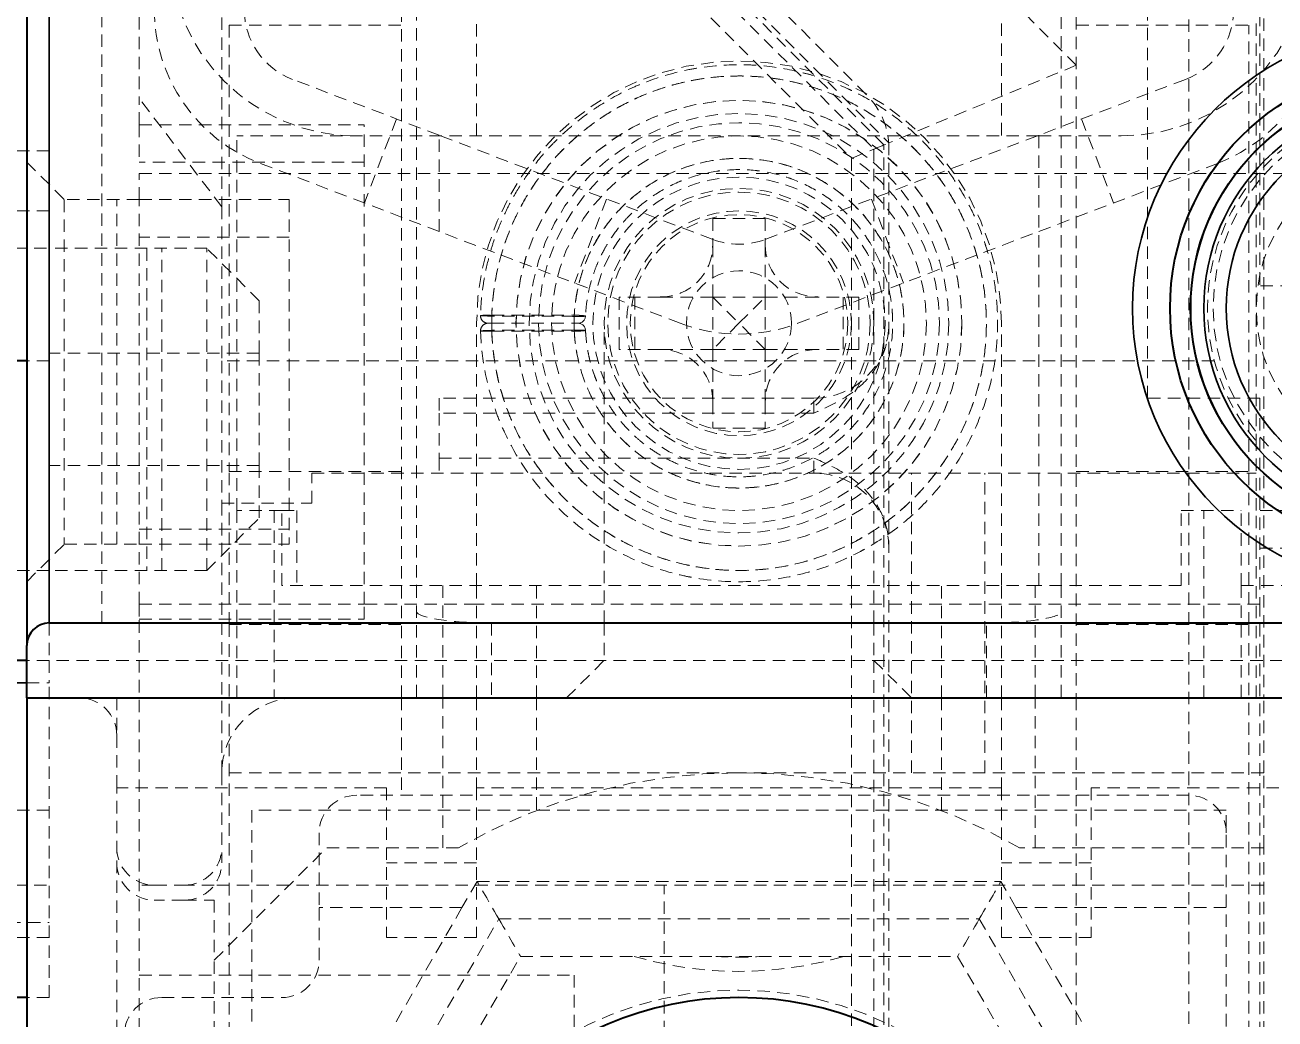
# Model space of a CAD drawing. Header units: inches. Extents: x 6934 to 18973, y 4254 to 7629.
# Drawn here: x 17088.75 to 17105.43, y 4833.67 to 4846.93 of the extents above; entities that cross this region are included whole.
import ezdxf

# ---------------------------------------------------------------- set-up
doc = ezdxf.new("R2010")
doc.units = ezdxf.units.IN
doc.header["$MEASUREMENT"] = 0
doc.linetypes.add('입력 정류부 ASSY$0$DASHED', pattern=[0.2067, 0.1654, -0.0413])
for name, color, linetype, lineweight, true_color in [('입력 정류부 ASSY$0$가려진 것(ISO)', 2, '입력 정류부 ASSY$0$DASHED', 18, 0xffff00), ('입력 정류부 ASSY$0$가려진 좁은 것(ISO)', 2, '입력 정류부 ASSY$0$DASHED', 18, 0xffff00), ('입력 정류부 ASSY$0$가시적인 것(ISO)', 3, 'Continuous', 40, 0x00ff00), ('입력 정류부 ASSY$0$가시적인 좁은 것(ISO)', 3, 'Continuous', 35, 0x00ff00)]:
    doc.layers.add(name, color=color, linetype=linetype, lineweight=lineweight, true_color=true_color)

# ---------------------------------------------------------------- blocks, each defined once
blk = doc.blocks.new('입력 정류부 ASSY')
at = {"layer": '입력 정류부 ASSY$0$가려진 것(ISO)'}
for p, q in [((436.204, 598.44), (436.204, 585.94)), ((439.704, 577.94), (439.704, 598.44)), ((448.704, 598.44), (448.704, 577.94)), ((435.704, 597.94), (435.704, 578.94)), ((449.654, 581.94), (449.654, 593.94)), ((451.154, 593.44), (451.154, 583.44)), ((448.704, 586.383), (443.915, 591.173)), ((441.283, 590.612), (445.911, 585.983)), ((437.304, 589.94), (437.304, 584.495)), ((451.104, 584.916), (451.104, 589.94)), ((442.704, 588.14), (445.704, 585.14)), ((439.904, 587.94), (439.904, 579.44)), ((448.504, 579.44), (448.504, 587.94)), ((450.204, 587.526), (450.204, 580.94)), ((437.404, 586.92), (439.704, 586.92)), ((437.404, 586.92), (437.404, 580.96)), ((440.704, 585.44), (440.704, 586.94)), ((447.704, 586.94), (447.704, 585.44)), ((448.704, 586.92), (451.004, 586.92)), ((451.004, 580.96), (451.004, 586.92)), ((448.704, 586.383), (446.204, 585.347)), ((440.204, 585.449), (438.248, 586.195)), ((450.16, 586.195), (448.204, 585.449)), ((437.304, 584.495), (436.204, 585.94)), ((436.204, 585.59), (436.204, 585.94)), ((439.635, 585.666), (439.208, 584.545)), ((448.774, 585.666), (449.201, 584.545)), ((436.204, 585.59), (439.204, 585.59)), ((436.204, 585.59), (436.204, 585.09)), ((439.204, 579.19), (439.204, 585.59)), ((448.204, 585.44), (437.504, 585.44)), ((437.504, 580.44), (437.504, 585.44)), ((440.204, 584.165), (440.204, 585.449)), ((443.848, 584.06), (440.204, 585.449)), ((444.56, 584.06), (448.204, 585.449)), ((448.204, 585.44), (448.204, 585.449)), ((448.204, 579.44), (448.204, 585.44)), ((448.204, 585.44), (449.304, 585.44)), ((435.004, 585.24), (430.404, 585.24)), ((445.704, 585.14), (446.004, 585.265)), ((445.704, 585.14), (445.704, 565.092)), ((434.704, 585.09), (435.204, 584.59)), ((439.204, 585.09), (436.204, 585.09)), ((437.821, 585.074), (440.204, 584.165)), ((448.204, 584.165), (450.588, 585.074)), ((436.204, 584.94), (452.204, 584.94)), ((436.204, 584.59), (436.204, 584.94)), ((451.104, 584.916), (451.104, 581.365)), ((435.204, 584.59), (435.204, 579.99)), ((436.204, 584.59), (435.204, 584.59)), ((435.904, 579.99), (435.904, 584.59)), ((436.204, 579.99), (436.204, 584.59)), ((436.204, 584.59), (438.204, 584.59)), ((437.304, 584.495), (437.304, 582.44)), ((438.204, 584.59), (438.204, 579.99)), ((442.438, 584.598), (442.011, 583.476)), ((445.97, 584.598), (446.398, 583.476)), ((435.004, 584.44), (433.504, 584.44)), ((443.854, 584.34), (443.854, 583.99)), ((444.554, 584.34), (443.854, 584.34)), ((444.554, 584.34), (444.554, 583.99)), ((443.421, 582.939), (440.204, 584.165)), ((444.988, 582.939), (448.204, 584.165)), ((438.204, 584.09), (436.204, 584.09)), ((443.854, 583.29), (443.854, 583.99)), ((444.554, 583.29), (444.554, 583.99)), ((434.004, 583.94), (435.004, 583.94)), ((437.104, 583.94), (435.004, 583.94)), ((436.304, 583.94), (436.304, 579.64)), ((436.504, 579.64), (436.504, 583.94)), ((437.804, 583.24), (437.104, 583.94)), ((437.104, 579.64), (437.104, 583.94)), ((452.654, 583.44), (451.154, 583.44)), ((437.804, 583.24), (437.804, 582.54)), ((442.604, 582.59), (442.604, 583.29)), ((443.154, 583.29), (442.604, 583.29)), ((443.854, 583.29), (443.154, 583.29)), ((444.554, 583.29), (443.854, 583.29)), ((443.854, 583.29), (444.204, 582.94)), ((443.854, 582.59), (443.854, 583.29)), ((444.204, 582.94), (444.554, 583.29)), ((444.554, 583.29), (445.254, 583.29)), ((444.554, 582.59), (444.554, 583.29)), ((445.804, 583.29), (445.254, 583.29)), ((445.804, 582.59), (445.804, 583.29)), ((440.704, 579.44), (440.704, 582.94)), ((442.057, 582.94), (442.007, 582.94)), ((442.404, 578.94), (442.404, 582.94)), ((444.204, 582.94), (443.854, 582.59)), ((444.554, 582.59), (444.204, 582.94)), ((446.004, 578.94), (446.004, 582.94)), ((447.704, 579.44), (447.704, 582.94)), ((437.804, 582.54), (435.004, 582.54)), ((437.804, 582.54), (437.804, 581.04)), ((443.154, 582.59), (442.604, 582.59)), ((443.854, 582.59), (443.154, 582.59)), ((444.554, 582.59), (443.854, 582.59)), ((443.854, 582.59), (443.854, 581.89)), ((444.554, 582.59), (445.254, 582.59)), ((444.554, 582.59), (444.554, 581.89)), ((445.804, 582.59), (445.254, 582.59)), ((435.004, 582.44), (434.704, 582.44)), ((450.545, 582.44), (437.304, 582.44)), ((437.304, 582.44), (437.304, 580.54)), ((445.204, 581.94), (440.204, 581.94)), ((440.204, 581.94), (440.204, 581.74)), ((443.854, 581.89), (443.854, 581.54)), ((444.554, 581.89), (444.554, 581.54)), ((451.154, 581.94), (449.654, 581.94)), ((451.154, 581.94), (451.154, 579.19)), ((440.204, 581.74), (440.204, 581.14)), ((444.554, 581.54), (443.854, 581.54)), ((451.104, 580.44), (451.104, 581.365)), ((440.204, 581.14), (440.204, 580.94)), ((437.804, 581.04), (435.004, 581.04)), ((437.404, 580.96), (439.704, 580.96)), ((437.404, 578.92), (437.404, 580.96)), ((437.804, 581.04), (437.804, 580.34)), ((448.704, 580.96), (451.004, 580.96)), ((451.004, 578.92), (451.004, 580.96)), ((438.504, 580.54), (438.504, 580.94)), ((438.504, 580.94), (451.104, 580.94)), ((446.504, 576.94), (446.504, 580.94)), ((447.484, 576.94), (447.484, 580.94)), ((450.204, 580.94), (450.204, 576.94)), ((437.304, 580.54), (437.304, 577.94)), ((437.304, 580.54), (438.504, 580.54)), ((437.104, 579.64), (437.804, 580.34)), ((437.504, 580.44), (437.504, 578.94)), ((438.104, 580.44), (437.504, 580.44)), ((438.104, 579.44), (438.104, 580.44)), ((438.104, 580.44), (438.304, 580.44)), ((438.304, 580.44), (438.304, 579.44)), ((450.104, 580.44), (450.904, 580.44)), ((450.104, 579.44), (450.104, 580.44)), ((450.904, 579.44), (450.904, 580.44)), ((455.304, 580.44), (451.104, 580.44)), ((451.104, 579.94), (451.104, 580.44)), ((436.204, 580.19), (438.204, 580.19)), ((434.704, 579.49), (435.204, 579.99)), ((435.204, 579.99), (436.204, 579.99)), ((436.204, 579.99), (438.204, 579.99)), ((436.204, 579.19), (436.204, 579.99)), ((451.104, 577.94), (451.104, 579.94)), ((455.304, 579.94), (451.104, 579.94)), ((435.004, 579.64), (433.504, 579.64)), ((437.104, 579.64), (435.004, 579.64)), ((448.204, 579.44), (438.104, 579.44)), ((439.904, 579.44), (439.904, 577.94)), ((440.254, 579.44), (440.254, 577.94)), ((440.704, 577.94), (440.704, 579.44)), ((447.704, 577.94), (447.704, 579.44)), ((448.154, 579.44), (448.154, 577.94)), ((450.104, 579.44), (448.204, 579.44)), ((448.504, 579.44), (448.504, 577.94)), ((450.904, 579.44), (450.904, 577.94)), ((450.904, 579.44), (455.504, 579.44)), ((436.204, 579.19), (436.204, 578.99)), ((436.204, 579.19), (439.204, 579.19)), ((440.704, 579.19), (439.204, 579.19)), ((439.204, 578.99), (439.204, 579.19)), ((447.704, 579.19), (440.704, 579.19)), ((451.154, 579.19), (447.704, 579.19)), ((451.154, 579.19), (451.154, 572.44)), ((436.204, 572.44), (436.204, 578.99)), ((436.204, 578.99), (439.204, 578.99)), ((435.004, 578.94), (435.004, 578.44)), ((437.404, 578.92), (439.704, 578.92)), ((437.404, 578.92), (437.404, 564.44)), ((437.504, 577.94), (437.504, 578.94)), ((442.404, 578.94), (442.404, 578.44)), ((446.004, 578.94), (446.004, 578.44)), ((448.704, 578.92), (451.004, 578.92)), ((451.004, 564.44), (451.004, 578.92)), ((435.004, 578.44), (434.704, 578.44)), ((490.204, 578.44), (435.004, 578.44)), ((435.004, 578.44), (435.004, 578.14)), ((441.904, 577.94), (442.404, 578.44)), ((446.004, 578.44), (446.504, 577.94)), ((435.004, 573.94), (435.004, 578.14)), ((435.904, 577.94), (435.904, 577.44)), ((437.304, 576.94), (437.304, 577.94)), ((439.704, 577.94), (439.704, 576.64)), ((440.254, 575.94), (440.254, 577.94)), ((440.704, 577.94), (440.704, 576.74)), ((447.704, 577.94), (447.704, 576.74)), ((448.154, 575.94), (448.154, 577.94)), ((448.704, 577.94), (448.704, 576.64)), ((451.204, 576.94), (451.204, 577.94)), ((435.904, 577.44), (435.904, 576.74)), ((437.304, 576.94), (437.304, 575.74)), ((444.204, 576.94), (437.304, 576.94)), ((451.204, 576.94), (444.204, 576.94)), ((450.204, 576.94), (450.204, 572.44)), ((451.204, 575.94), (451.204, 576.94)), ((439.504, 576.74), (435.904, 576.74)), ((435.904, 573.214), (435.904, 576.74)), ((450.204, 576.64), (439.104, 576.64)), ((439.504, 576.74), (439.504, 574.74)), ((447.704, 576.74), (440.704, 576.74)), ((440.704, 576.74), (440.704, 574.74)), ((447.704, 576.74), (447.704, 574.74)), ((448.704, 566.94), (448.704, 576.64)), ((452.204, 576.74), (448.904, 576.74)), ((448.904, 576.74), (448.904, 574.74)), ((435.004, 576.44), (433.504, 576.44)), ((450.704, 576.44), (437.704, 576.44)), ((437.704, 576.44), (437.704, 565.24)), ((450.704, 562.94), (450.704, 576.44)), ((438.604, 576.14), (438.604, 575.14)), ((437.204, 574.44), (438.704, 575.94)), ((440.463, 575.94), (438.704, 575.94)), ((451.204, 575.94), (447.946, 575.94)), ((451.204, 572.133), (451.204, 575.94)), ((440.704, 575.74), (439.504, 575.74)), ((448.904, 575.74), (447.704, 575.74)), ((440.711, 575.49), (440.509, 575.14)), ((440.711, 575.49), (447.697, 575.49)), ((447.899, 575.14), (447.697, 575.49)), ((434.004, 575.44), (435.004, 575.44)), ((436.404, 575.44), (436.204, 575.44)), ((436.404, 575.44), (436.804, 575.44)), ((437.204, 575.44), (436.804, 575.44)), ((451.204, 575.44), (437.204, 575.44)), ((443.204, 564.44), (443.204, 575.44)), ((436.804, 575.24), (436.404, 575.24)), ((436.804, 575.24), (437.204, 575.24)), ((437.204, 575.24), (437.204, 574.44)), ((440.509, 575.14), (437.363, 569.69)), ((438.604, 574.44), (438.604, 575.14)), ((440.509, 575.14), (438.604, 575.14)), ((450.704, 575.14), (447.899, 575.14)), ((449.704, 572.014), (447.899, 575.14)), ((435.004, 574.74), (430.404, 574.74)), ((440.704, 574.74), (439.504, 574.74)), ((448.904, 574.74), (447.704, 574.74)), ((438.373, 569.44), (441.289, 574.49)), ((441.289, 574.49), (447.12, 574.49)), ((447.12, 574.49), (450.036, 569.44)), ((437.204, 572.133), (437.204, 574.44)), ((436.204, 574.24), (442.004, 574.24)), ((442.004, 574.24), (442.004, 564.44)), ((435.004, 573.94), (434.704, 573.94)), ((436.504, 573.94), (438.104, 573.94))]:
    blk.add_line(p, q, dxfattribs=at)
for centre, radius in [((453.204, 583.14), 2.975), ((444.204, 582.94), 2.975), ((444.204, 582.94), 1.95), ((444.204, 582.94), 1.75), ((444.204, 582.94), 1.5), ((444.204, 582.94), 1.45), ((444.204, 582.94), 0.7)]:
    blk.add_circle(centre, radius, dxfattribs=at)
for centre, radius, start, end in [((439.104, 587.94), 2.5, 180, 270), ((449.304, 587.94), 2.5, 270, 0), ((438.604, 587.129), 2.2, 180, 249.1342), ((438.604, 587.129), 1, 180, 249.1342), ((449.804, 587.129), 1, 290.8658, 0), ((449.804, 587.129), 2.2, 290.8658, 0), ((444.204, 582.94), 3.5, 0, 180), ((445.204, 585.276), 1, 0, 45), ((453.204, 583.14), 2.75, 111.3237, 220.2142), ((444.204, 584.995), 1, 249.1342, 290.8658), ((440.856, 583.04), 0.1, 178.2883, 270.0044), ((442.057, 583.04), 0.1, 269.9958, 357.3334), ((440.856, 582.84), 0.1, 90.097, 181.748), ((442.057, 582.84), 0.1, 2.664, 89.9988), ((444.204, 584.995), 2.2, 249.1342, 290.8658), ((445.204, 582.94), 1, 270, 0), ((445.204, 579.94), 1, 0, 90), ((435.404, 577.44), 0.5, 0, 90), ((438.304, 576.94), 1, 90, 180), ((444.204, 569.44), 7.5, 60.0736, 119.9264), ((439.104, 576.14), 0.5, 90, 180), ((450.204, 576.14), 0.5, 0, 90), ((436.404, 575.94), 0.5, 180, 270), ((436.804, 575.94), 0.5, 270, 0), ((436.404, 575.74), 0.5, 180, 270), ((436.804, 575.74), 0.5, 270, 0), ((444.204, 579.29), 5, 253.7398, 286.2602), ((444.204, 579.29), 4.81, 266.3025, 273.6975), ((438.104, 574.44), 0.5, 270, 0), ((444.204, 569.44), 4.6, 55.1295, 124.8705), ((436.504, 573.44), 0.5, 90, 180)]:
    blk.add_arc(centre, radius, start, end, dxfattribs=at)
for centre, major_axis, ratio, start_param, end_param in [((446.204, 585.347), (0.5, 0.207), 0.00001, 4.300863, 4.712367), ((443.11, 584.035), (-0.542, 0.542), 0.941609, 2.386259, 3.896927), ((445.299, 584.035), (0.542, 0.542), 0.941609, 2.386259, 3.896927), ((443.11, 581.846), (-0.542, -0.542), 0.941609, 2.386259, 3.896927), ((445.299, 581.846), (0.542, -0.542), 0.941609, 2.386259, 3.896927), ((440.904, 579.092), (1, 0), 0.151515, 3.141593, 4.712389), ((447.504, 579.092), (-1, 0), 0.151515, 1.570796, 3.141593), ((441, 574.99), (0.289, -0.5), 0.000011, 1.570851, 3.141594), ((447.409, 574.99), (0.289, 0.5), 0.000011, 4.712444, 6.283187), ((441, 574.99), (0.289, -0.5), 0.000011, 4.712444, 6.283187), ((447.409, 574.99), (0.289, 0.5), 0.000011, 1.570851, 3.141595)]:
    blk.add_ellipse(centre, major_axis=major_axis, ratio=ratio, start_param=start_param, end_param=end_param, dxfattribs=at)
for points, knots in [([(440.756, 582.837), (440.769, 582.437), (440.85, 582.056), (440.979, 581.715), (441.009, 581.636), (441.042, 581.559), (441.076, 581.484), (441.231, 581.153), (441.43, 580.863), (441.651, 580.62), (441.696, 580.57), (441.742, 580.523), (441.789, 580.477), (442.024, 580.247), (442.277, 580.064), (442.535, 579.921), (442.58, 579.896), (442.626, 579.872), (442.672, 579.849), (442.938, 579.718), (443.206, 579.627), (443.467, 579.57), (443.506, 579.561), (443.545, 579.554), (443.584, 579.546), (443.848, 579.498), (444.103, 579.483), (444.346, 579.493), (444.377, 579.494), (444.407, 579.496), (444.438, 579.498), (444.682, 579.515), (444.913, 579.556), (445.133, 579.618), (445.156, 579.624), (445.178, 579.631), (445.201, 579.637), (445.423, 579.704), (445.633, 579.792), (445.826, 579.895), (445.842, 579.904), (445.857, 579.912), (445.872, 579.92), (446.067, 580.028), (446.243, 580.15), (446.398, 580.277), (446.407, 580.285), (446.416, 580.292), (446.425, 580.3), (446.58, 580.43), (446.713, 580.565), (446.83, 580.702), (446.835, 580.708), (446.839, 580.713), (446.843, 580.718), (446.963, 580.861), (447.066, 581.005), (447.157, 581.156), (447.248, 581.306), (447.327, 581.463), (447.393, 581.624), (447.46, 581.785), (447.513, 581.949), (447.554, 582.116), (447.596, 582.283), (447.624, 582.453), (447.64, 582.622), (447.64, 582.629), (447.641, 582.635), (447.641, 582.641), (447.655, 582.804), (447.657, 582.965), (447.65, 583.115), (447.649, 583.124), (447.649, 583.133), (447.648, 583.142), (447.64, 583.287), (447.623, 583.422), (447.599, 583.554), (447.597, 583.564), (447.595, 583.575), (447.593, 583.586), (447.569, 583.714), (447.537, 583.84), (447.499, 583.963), (447.495, 583.975), (447.491, 583.988), (447.487, 584), (447.449, 584.12), (447.404, 584.237), (447.352, 584.352), (447.346, 584.366), (447.339, 584.38), (447.333, 584.394), (447.281, 584.506), (447.223, 584.615), (447.159, 584.721), (447.15, 584.737), (447.14, 584.753), (447.13, 584.769), (447.066, 584.872), (446.995, 584.972), (446.917, 585.072), (446.903, 585.089), (446.89, 585.106), (446.875, 585.124), (446.796, 585.221), (446.709, 585.317), (446.612, 585.412), (446.592, 585.43), (446.572, 585.449), (446.552, 585.468), (446.453, 585.56), (446.345, 585.65), (446.226, 585.736), (446.199, 585.755), (446.171, 585.775), (446.143, 585.794), (446.023, 585.876), (445.892, 585.954), (445.75, 586.025), (445.714, 586.043), (445.677, 586.06), (445.64, 586.077), (445.496, 586.143), (445.342, 586.202), (445.178, 586.25), (445.131, 586.264), (445.083, 586.277), (445.035, 586.289), (444.87, 586.33), (444.694, 586.36), (444.507, 586.377), (444.449, 586.382), (444.389, 586.386), (444.329, 586.388), (444.139, 586.395), (443.94, 586.386), (443.74, 586.359), (443.672, 586.35), (443.604, 586.338), (443.536, 586.325), (443.342, 586.287), (443.151, 586.231), (442.974, 586.164), (442.907, 586.138), (442.841, 586.11), (442.777, 586.081), (442.616, 586.008), (442.467, 585.925), (442.331, 585.837), (442.273, 585.8), (442.218, 585.762), (442.165, 585.723), (442.042, 585.633), (441.93, 585.538), (441.828, 585.442), (441.782, 585.397), (441.737, 585.353), (441.695, 585.308), (441.605, 585.213), (441.524, 585.116), (441.451, 585.019), (441.414, 584.97), (441.378, 584.92), (441.345, 584.871), (441.28, 584.774), (441.221, 584.676), (441.166, 584.575), (441.137, 584.521), (441.109, 584.465), (441.083, 584.409), (441.035, 584.308), (440.992, 584.204), (440.954, 584.098), (440.932, 584.036), (440.912, 583.973), (440.893, 583.91), (440.863, 583.806), (440.837, 583.7), (440.816, 583.591), (440.803, 583.522), (440.792, 583.451), (440.782, 583.38), (440.768, 583.27), (440.759, 583.157), (440.756, 583.043)], [0, 0, 0, 0, 0.024622, 0.024622, 0.024622, 0.030303, 0.030303, 0.030303, 0.055496, 0.055496, 0.055496, 0.060606, 0.060606, 0.060606, 0.086353, 0.086353, 0.086353, 0.090909, 0.090909, 0.090909, 0.117235, 0.117235, 0.117235, 0.121212, 0.121212, 0.121212, 0.148097, 0.148097, 0.148097, 0.151515, 0.151515, 0.151515, 0.178966, 0.178966, 0.178966, 0.181818, 0.181818, 0.181818, 0.209864, 0.209864, 0.209864, 0.212121, 0.212121, 0.212121, 0.240738, 0.240738, 0.240738, 0.242424, 0.242424, 0.242424, 0.271594, 0.271594, 0.271594, 0.272727, 0.272727, 0.272727, 0.30303, 0.30303, 0.30303, 0.333333, 0.333333, 0.333333, 0.363636, 0.363636, 0.363636, 0.393939, 0.393939, 0.393939, 0.395069, 0.395069, 0.395069, 0.424242, 0.424242, 0.424242, 0.425984, 0.425984, 0.425984, 0.454545, 0.454545, 0.454545, 0.456839, 0.456839, 0.456839, 0.484848, 0.484848, 0.484848, 0.487702, 0.487702, 0.487702, 0.515152, 0.515152, 0.515152, 0.518576, 0.518576, 0.518576, 0.545455, 0.545455, 0.545455, 0.549471, 0.549471, 0.549471, 0.575758, 0.575758, 0.575758, 0.580333, 0.580333, 0.580333, 0.606061, 0.606061, 0.606061, 0.611186, 0.611186, 0.611186, 0.636364, 0.636364, 0.636364, 0.642067, 0.642067, 0.642067, 0.666667, 0.666667, 0.666667, 0.672932, 0.672932, 0.672932, 0.69697, 0.69697, 0.69697, 0.703838, 0.703838, 0.703838, 0.727273, 0.727273, 0.727273, 0.734583, 0.734583, 0.734583, 0.757576, 0.757576, 0.757576, 0.765429, 0.765429, 0.765429, 0.787879, 0.787879, 0.787879, 0.796458, 0.796458, 0.796458, 0.818182, 0.818182, 0.818182, 0.827297, 0.827297, 0.827297, 0.848485, 0.848485, 0.848485, 0.858228, 0.858228, 0.858228, 0.878788, 0.878788, 0.878788, 0.889098, 0.889098, 0.889098, 0.909091, 0.909091, 0.909091, 0.919866, 0.919866, 0.919866, 0.939394, 0.939394, 0.939394, 0.95086, 0.95086, 0.95086, 0.969697, 0.969697, 0.969697, 0.981595, 0.981595, 0.981595, 1, 1, 1, 1]), ([(442.157, 582.845), (442.158, 582.822), (442.159, 582.8), (442.161, 582.777), (442.167, 582.701), (442.177, 582.625), (442.192, 582.55), (442.197, 582.524), (442.202, 582.499), (442.208, 582.474), (442.224, 582.403), (442.245, 582.334), (442.269, 582.265), (442.279, 582.236), (442.29, 582.206), (442.302, 582.177), (442.327, 582.113), (442.357, 582.05), (442.389, 581.987), (442.406, 581.955), (442.425, 581.922), (442.444, 581.89), (442.478, 581.833), (442.515, 581.776), (442.557, 581.721), (442.582, 581.686), (442.61, 581.651), (442.639, 581.616), (442.682, 581.565), (442.729, 581.515), (442.78, 581.465), (442.819, 581.428), (442.86, 581.392), (442.903, 581.356), (442.956, 581.313), (443.013, 581.271), (443.073, 581.231), (443.127, 581.195), (443.185, 581.16), (443.246, 581.128), (443.307, 581.096), (443.372, 581.065), (443.44, 581.038), (443.513, 581.009), (443.59, 580.983), (443.67, 580.961), (443.739, 580.943), (443.81, 580.927), (443.883, 580.916), (443.977, 580.901), (444.074, 580.892), (444.174, 580.89), (444.246, 580.889), (444.318, 580.892), (444.391, 580.899), (444.503, 580.909), (444.617, 580.929), (444.726, 580.958), (444.787, 580.974), (444.847, 580.993), (444.905, 581.014), (445.014, 581.054), (445.116, 581.101), (445.212, 581.155), (445.257, 581.181), (445.301, 581.208), (445.343, 581.236), (445.439, 581.3), (445.528, 581.371), (445.613, 581.451), (445.646, 581.482), (445.678, 581.514), (445.709, 581.548), (445.795, 581.641), (445.876, 581.746), (445.949, 581.864), (445.971, 581.9), (445.992, 581.936), (446.012, 581.974), (446.084, 582.107), (446.143, 582.255), (446.185, 582.413), (446.195, 582.449), (446.204, 582.485), (446.211, 582.522), (446.247, 582.694), (446.261, 582.875), (446.251, 583.048), (446.25, 583.075), (446.248, 583.101), (446.246, 583.128), (446.229, 583.306), (446.191, 583.471), (446.138, 583.622), (446.132, 583.637), (446.127, 583.652), (446.121, 583.667), (446.062, 583.822), (445.989, 583.96), (445.907, 584.082), (445.903, 584.088), (445.899, 584.094), (445.895, 584.1), (445.808, 584.226), (445.713, 584.336), (445.61, 584.432), (445.508, 584.529), (445.398, 584.612), (445.28, 584.685), (445.275, 584.689), (445.27, 584.692), (445.264, 584.695), (445.151, 584.764), (445.028, 584.822), (444.901, 584.868), (444.889, 584.873), (444.876, 584.877), (444.864, 584.881), (444.742, 584.923), (444.615, 584.953), (444.479, 584.972), (444.459, 584.975), (444.438, 584.977), (444.418, 584.979), (444.286, 584.993), (444.146, 584.995), (444, 584.98), (443.971, 584.977), (443.94, 584.973), (443.91, 584.969), (443.771, 584.949), (443.629, 584.913), (443.496, 584.864), (443.46, 584.851), (443.423, 584.836), (443.388, 584.821), (443.269, 584.769), (443.158, 584.707), (443.058, 584.64), (443.023, 584.616), (442.988, 584.591), (442.956, 584.566), (442.869, 584.5), (442.792, 584.429), (442.723, 584.357), (442.692, 584.325), (442.663, 584.293), (442.636, 584.26), (442.578, 584.191), (442.527, 584.121), (442.48, 584.05), (442.456, 584.011), (442.433, 583.973), (442.411, 583.934), (442.373, 583.865), (442.34, 583.796), (442.311, 583.726), (442.292, 583.68), (442.275, 583.635), (442.26, 583.589), (442.238, 583.523), (442.219, 583.458), (442.204, 583.39), (442.193, 583.338), (442.183, 583.285), (442.175, 583.232), (442.166, 583.167), (442.16, 583.101), (442.157, 583.036)], [0, 0, 0, 0, 0.007873, 0.007873, 0.007873, 0.034483, 0.034483, 0.034483, 0.043596, 0.043596, 0.043596, 0.068966, 0.068966, 0.068966, 0.079834, 0.079834, 0.079834, 0.103448, 0.103448, 0.103448, 0.11587, 0.11587, 0.11587, 0.137931, 0.137931, 0.137931, 0.151816, 0.151816, 0.151816, 0.172414, 0.172414, 0.172414, 0.187975, 0.187975, 0.187975, 0.206897, 0.206897, 0.206897, 0.224016, 0.224016, 0.224016, 0.241379, 0.241379, 0.241379, 0.260054, 0.260054, 0.260054, 0.275862, 0.275862, 0.275862, 0.296003, 0.296003, 0.296003, 0.310345, 0.310345, 0.310345, 0.33245, 0.33245, 0.33245, 0.344828, 0.344828, 0.344828, 0.368303, 0.368303, 0.368303, 0.37931, 0.37931, 0.37931, 0.404188, 0.404188, 0.404188, 0.413793, 0.413793, 0.413793, 0.440299, 0.440299, 0.440299, 0.448276, 0.448276, 0.448276, 0.476371, 0.476371, 0.476371, 0.482759, 0.482759, 0.482759, 0.512599, 0.512599, 0.512599, 0.517241, 0.517241, 0.517241, 0.548568, 0.548568, 0.548568, 0.551724, 0.551724, 0.551724, 0.58462, 0.58462, 0.58462, 0.586207, 0.586207, 0.586207, 0.62069, 0.62069, 0.62069, 0.655172, 0.655172, 0.655172, 0.656691, 0.656691, 0.656691, 0.689655, 0.689655, 0.689655, 0.69283, 0.69283, 0.69283, 0.724138, 0.724138, 0.724138, 0.728789, 0.728789, 0.728789, 0.758621, 0.758621, 0.758621, 0.764743, 0.764743, 0.764743, 0.793103, 0.793103, 0.793103, 0.800968, 0.800968, 0.800968, 0.827586, 0.827586, 0.827586, 0.837049, 0.837049, 0.837049, 0.862069, 0.862069, 0.862069, 0.873144, 0.873144, 0.873144, 0.896552, 0.896552, 0.896552, 0.909086, 0.909086, 0.909086, 0.931034, 0.931034, 0.931034, 0.9453, 0.9453, 0.9453, 0.965517, 0.965517, 0.965517, 0.981127, 0.981127, 0.981127, 1, 1, 1, 1]), ([(440.856, 582.94), (440.856, 582.94), (440.857, 582.94), (440.86, 582.94), (440.867, 582.94), (440.876, 582.94), (440.89, 582.94), (440.9, 582.94), (440.906, 582.94)], [0.0000021, 0.0000021, 0.0000021, 0.0000021, 0.1666667, 0.3333333, 0.5, 0.6666667, 0.8333333, 1, 1, 1, 1]), ([(440.906, 582.94), (441.027, 582.94), (441.148, 582.94), (441.271, 582.94), (441.395, 582.94), (441.522, 582.94), (441.645, 582.94), (441.655, 582.94), (441.664, 582.94), (441.674, 582.94), (441.787, 582.94), (441.897, 582.94), (442.007, 582.94)], [0, 0, 0, 0, 0.333333, 0.333333, 0.333333, 0.666667, 0.666667, 0.666667, 0.69247, 0.69247, 0.69247, 1, 1, 1, 1]), ([(446.204, 582.923), (446.204, 582.811), (446.181, 582.679), (446.105, 582.464), (446.036, 582.343), (445.873, 582.138), (445.753, 582.034), (445.485, 581.866), (445.338, 581.8), (445.204, 581.74)], [-0.1561497, -0.1561497, -0.1561497, -0.1561497, -0.1225181, -0.1225181, -0.0877089, -0.0877089, -0.0438544, -0.0438544, 0, 0, 0, 0]), ([(445.204, 581.14), (445.338, 581.081), (445.485, 581.015), (445.753, 580.846), (445.873, 580.743), (446.036, 580.538), (446.105, 580.417), (446.181, 580.202), (446.204, 580.069), (446.204, 579.957)], [-0.6097237, -0.6097237, -0.6097237, -0.6097237, -0.5658692, -0.5658692, -0.5220148, -0.5220148, -0.4872055, -0.4872055, -0.4535739, -0.4535739, -0.4535739, -0.4535739])]:
    blk.add_open_spline(points, degree=3, knots=knots, dxfattribs=at)
at = {"layer": '입력 정류부 ASSY$0$가려진 좁은 것(ISO)'}
for p, q in [((446.138, 585.32), (442.805, 588.654)), ((442.948, 588.604), (446.204, 585.347)), ((442.851, 588.417), (446.004, 585.265)), ((451.204, 588.334), (451.204, 577.94)), ((446.138, 566.94), (446.138, 585.32)), ((446.204, 585.347), (446.204, 564.14)), ((446.004, 585.265), (446.004, 582.94)), ((442.815, 583.29), (442.815, 582.59)), ((445.593, 583.29), (445.593, 582.59)), ((445.204, 581.74), (445.204, 581.94)), ((445.204, 581.74), (440.204, 581.74)), ((440.204, 581.14), (445.204, 581.14)), ((445.204, 580.94), (445.204, 581.14)), ((438.004, 580.44), (438.004, 577.94)), ((450.404, 577.94), (450.404, 580.44)), ((441.504, 577.94), (441.504, 579.44)), ((446.904, 577.94), (446.904, 579.44)), ((440.904, 578.94), (440.904, 577.94)), ((447.504, 577.94), (447.504, 578.94)), ((446.004, 578.44), (446.004, 564.14)), ((434.704, 578.14), (435.004, 578.14)), ((441.504, 577.94), (441.504, 576.437)), ((446.904, 577.94), (446.904, 576.437)), ((437.796, 569.44), (441, 574.99)), ((441, 574.99), (447.409, 574.99)), ((447.409, 574.99), (450.613, 569.44)), ((431.004, 574.94), (435.004, 574.94))]:
    blk.add_line(p, q, dxfattribs=at)
for centre, radius in [((453.204, 583.14), 2.974), ((444.204, 582.94), 2.974), ((453.204, 583.14), 2.799), ((453.204, 583.14), 2.675), ((453.204, 583.14), 2.675), ((444.204, 582.94), 2.799), ((453.204, 583.14), 2.5), ((444.204, 582.94), 2.675), ((444.204, 582.94), 2.5), ((453.204, 583.14), 2.1), ((444.204, 582.94), 1.8)]:
    blk.add_circle(centre, radius, dxfattribs=at)
for centre, major_axis, ratio, start_param, end_param in [((440.906, 583.04), (-0.15, 0.003), 0.034881, 4.711789, 6.282886), ((440.906, 583.04), (-0.15, 0.003), 0.034478, 6.282869, 7.853453), ((440.906, 583.04), (0, -0.1), 0.001693, 6.283185, 7.906957), ((440.906, 583.04), (0, -0.1), 0.001522, 4.765369, 6.283183), ((442.007, 583.04), (0, -0.1), 0.00333, 4.79173, 6.283194), ((442.007, 583.04), (0, -0.1), 0.003903, 0.003581, 1.65011), ((440.906, 582.84), (-0.15, -0.003), 0.034434, 4.712902, 6.282737), ((440.906, 582.84), (0, 0.1), 0.001522, 0.000002, 1.517816), ((440.906, 582.84), (0, 0.1), 0.001693, 4.65941, 6.28319), ((442.007, 582.84), (0, 0.1), 0.00333, 6.283183, 7.774637), ((442.007, 582.84), (0, 0.1), 0.003903, 4.633078, 6.28318)]:
    blk.add_ellipse(centre, major_axis=major_axis, ratio=ratio, start_param=start_param, end_param=end_param, dxfattribs=at)
for points, knots in [([(440.906, 582.835), (440.919, 582.451), (440.998, 582.087), (441.123, 581.761), (441.151, 581.686), (441.182, 581.613), (441.215, 581.542), (441.363, 581.224), (441.555, 580.948), (441.768, 580.715), (441.81, 580.668), (441.854, 580.623), (441.898, 580.58), (442.124, 580.359), (442.367, 580.184), (442.614, 580.049), (442.658, 580.025), (442.701, 580.002), (442.745, 579.981), (442.999, 579.855), (443.256, 579.769), (443.506, 579.715), (443.544, 579.707), (443.581, 579.7), (443.618, 579.693), (443.871, 579.647), (444.115, 579.633), (444.348, 579.643), (444.377, 579.645), (444.406, 579.646), (444.434, 579.648), (444.668, 579.665), (444.89, 579.705), (445.1, 579.764), (445.121, 579.77), (445.143, 579.776), (445.164, 579.783), (445.376, 579.848), (445.578, 579.932), (445.763, 580.031), (445.777, 580.039), (445.791, 580.047), (445.806, 580.055), (445.992, 580.158), (446.16, 580.276), (446.308, 580.398), (446.317, 580.405), (446.325, 580.412), (446.333, 580.419), (446.482, 580.544), (446.609, 580.674), (446.721, 580.806), (446.725, 580.81), (446.729, 580.815), (446.733, 580.82), (446.847, 580.956), (446.945, 581.095), (447.032, 581.239), (447.118, 581.383), (447.194, 581.533), (447.257, 581.687), (447.32, 581.841), (447.371, 581.998), (447.41, 582.158), (447.411, 582.162), (447.412, 582.165), (447.413, 582.169), (447.45, 582.325), (447.477, 582.484), (447.491, 582.642), (447.491, 582.649), (447.492, 582.656), (447.493, 582.662), (447.505, 582.817), (447.507, 582.971), (447.5, 583.114), (447.499, 583.123), (447.499, 583.132), (447.498, 583.141), (447.49, 583.279), (447.474, 583.408), (447.451, 583.533), (447.449, 583.544), (447.447, 583.555), (447.445, 583.565), (447.421, 583.688), (447.391, 583.808), (447.354, 583.924), (447.35, 583.937), (447.346, 583.949), (447.342, 583.962), (447.305, 584.076), (447.262, 584.187), (447.213, 584.296), (447.207, 584.31), (447.2, 584.324), (447.193, 584.338), (447.144, 584.444), (447.089, 584.548), (447.027, 584.649), (447.018, 584.665), (447.008, 584.68), (446.999, 584.696), (446.937, 584.794), (446.87, 584.889), (446.795, 584.984), (446.782, 585.001), (446.768, 585.018), (446.754, 585.035), (446.679, 585.127), (446.595, 585.218), (446.503, 585.308), (446.484, 585.327), (446.464, 585.345), (446.444, 585.363), (446.35, 585.451), (446.247, 585.536), (446.134, 585.618), (446.107, 585.637), (446.08, 585.656), (446.053, 585.674), (445.938, 585.752), (445.813, 585.825), (445.679, 585.893), (445.643, 585.91), (445.607, 585.928), (445.57, 585.944), (445.433, 586.006), (445.287, 586.062), (445.131, 586.107), (445.085, 586.121), (445.039, 586.134), (444.991, 586.145), (444.834, 586.184), (444.668, 586.213), (444.49, 586.228), (444.433, 586.233), (444.375, 586.236), (444.316, 586.238), (444.135, 586.244), (443.947, 586.236), (443.757, 586.21), (443.691, 586.201), (443.624, 586.189), (443.557, 586.176), (443.373, 586.139), (443.193, 586.086), (443.025, 586.022), (442.958, 585.997), (442.894, 585.97), (442.832, 585.942), (442.679, 585.872), (442.538, 585.793), (442.409, 585.709), (442.353, 585.673), (442.299, 585.635), (442.247, 585.597), (442.131, 585.511), (442.025, 585.421), (441.929, 585.33), (441.883, 585.287), (441.84, 585.243), (441.798, 585.199), (441.714, 585.109), (441.637, 585.017), (441.568, 584.925), (441.532, 584.877), (441.497, 584.829), (441.465, 584.78), (441.403, 584.689), (441.347, 584.596), (441.296, 584.5), (441.268, 584.447), (441.241, 584.393), (441.215, 584.338), (441.17, 584.242), (441.13, 584.143), (441.094, 584.044), (441.073, 583.983), (441.053, 583.922), (441.035, 583.86), (441.006, 583.762), (440.982, 583.662), (440.963, 583.558), (440.95, 583.491), (440.939, 583.423), (440.93, 583.353), (440.917, 583.249), (440.909, 583.143), (440.906, 583.035)], [0, 0, 0, 0, 0.024652, 0.024652, 0.024652, 0.030303, 0.030303, 0.030303, 0.055533, 0.055533, 0.055533, 0.060606, 0.060606, 0.060606, 0.086396, 0.086396, 0.086396, 0.090909, 0.090909, 0.090909, 0.117285, 0.117285, 0.117285, 0.121212, 0.121212, 0.121212, 0.148153, 0.148153, 0.148153, 0.151515, 0.151515, 0.151515, 0.179029, 0.179029, 0.179029, 0.181818, 0.181818, 0.181818, 0.209932, 0.209932, 0.209932, 0.212121, 0.212121, 0.212121, 0.240813, 0.240813, 0.240813, 0.242424, 0.242424, 0.242424, 0.271676, 0.271676, 0.271676, 0.272727, 0.272727, 0.272727, 0.30303, 0.30303, 0.30303, 0.333333, 0.333333, 0.333333, 0.363636, 0.363636, 0.363636, 0.364308, 0.364308, 0.364308, 0.393939, 0.393939, 0.393939, 0.395176, 0.395176, 0.395176, 0.424242, 0.424242, 0.424242, 0.426098, 0.426098, 0.426098, 0.454545, 0.454545, 0.454545, 0.456959, 0.456959, 0.456959, 0.484848, 0.484848, 0.484848, 0.487828, 0.487828, 0.487828, 0.515152, 0.515152, 0.515152, 0.518709, 0.518709, 0.518709, 0.545455, 0.545455, 0.545455, 0.549611, 0.549611, 0.549611, 0.575758, 0.575758, 0.575758, 0.580479, 0.580479, 0.580479, 0.606061, 0.606061, 0.606061, 0.611338, 0.611338, 0.611338, 0.636364, 0.636364, 0.636364, 0.642225, 0.642225, 0.642225, 0.666667, 0.666667, 0.666667, 0.673097, 0.673097, 0.673097, 0.69697, 0.69697, 0.69697, 0.70401, 0.70401, 0.70401, 0.727273, 0.727273, 0.727273, 0.734758, 0.734758, 0.734758, 0.757576, 0.757576, 0.757576, 0.765612, 0.765612, 0.765612, 0.787879, 0.787879, 0.787879, 0.796651, 0.796651, 0.796651, 0.818182, 0.818182, 0.818182, 0.827493, 0.827493, 0.827493, 0.848485, 0.848485, 0.848485, 0.858432, 0.858432, 0.858432, 0.878788, 0.878788, 0.878788, 0.889307, 0.889307, 0.889307, 0.909091, 0.909091, 0.909091, 0.920081, 0.920081, 0.920081, 0.939394, 0.939394, 0.939394, 0.951084, 0.951084, 0.951084, 0.969697, 0.969697, 0.969697, 0.981821, 0.981821, 0.981821, 1, 1, 1, 1]), ([(440.906, 582.846), (440.913, 582.603), (440.946, 582.373), (440.998, 582.16), (441.049, 581.947), (441.119, 581.752), (441.201, 581.573), (441.282, 581.394), (441.375, 581.232), (441.476, 581.085), (441.55, 580.975), (441.628, 580.874), (441.709, 580.781), (441.736, 580.749), (441.764, 580.718), (441.792, 580.688), (441.902, 580.571), (442.015, 580.467), (442.13, 580.374), (442.245, 580.281), (442.362, 580.198), (442.485, 580.123), (442.608, 580.048), (442.737, 579.981), (442.869, 579.922), (443.001, 579.864), (443.137, 579.814), (443.276, 579.773), (443.415, 579.733), (443.557, 579.701), (443.705, 579.678), (443.814, 579.662), (443.927, 579.65), (444.044, 579.644), (444.087, 579.642), (444.13, 579.641), (444.174, 579.64), (444.339, 579.639), (444.512, 579.651), (444.677, 579.674), (444.842, 579.698), (445, 579.733), (445.154, 579.78), (445.308, 579.826), (445.458, 579.884), (445.604, 579.952), (445.749, 580.02), (445.889, 580.098), (446.026, 580.189), (446.163, 580.279), (446.296, 580.381), (446.427, 580.501), (446.444, 580.517), (446.461, 580.533), (446.478, 580.549), (446.592, 580.657), (446.704, 580.778), (446.809, 580.914), (446.93, 581.07), (447.043, 581.246), (447.135, 581.423), (447.227, 581.601), (447.299, 581.78), (447.354, 581.955), (447.409, 582.131), (447.446, 582.303), (447.47, 582.466), (447.494, 582.629), (447.504, 582.783), (447.504, 582.928), (447.505, 583.072), (447.496, 583.207), (447.48, 583.336), (447.465, 583.465), (447.442, 583.589), (447.413, 583.71), (447.384, 583.832), (447.348, 583.951), (447.306, 584.067), (447.264, 584.183), (447.215, 584.297), (447.16, 584.408), (447.105, 584.519), (447.043, 584.627), (446.975, 584.733), (446.907, 584.838), (446.832, 584.941), (446.748, 585.043), (446.669, 585.138), (446.582, 585.232), (446.486, 585.324), (446.479, 585.331), (446.471, 585.338), (446.464, 585.345), (446.358, 585.444), (446.242, 585.541), (446.111, 585.634), (445.98, 585.726), (445.834, 585.815), (445.675, 585.895), (445.515, 585.974), (445.341, 586.044), (445.163, 586.098), (444.986, 586.152), (444.803, 586.19), (444.628, 586.213), (444.453, 586.236), (444.285, 586.243), (444.129, 586.239), (444.104, 586.239), (444.079, 586.238), (444.054, 586.237), (443.927, 586.231), (443.808, 586.219), (443.693, 586.2), (443.556, 586.179), (443.425, 586.15), (443.299, 586.114), (443.172, 586.077), (443.05, 586.034), (442.932, 585.985), (442.814, 585.936), (442.7, 585.88), (442.589, 585.818), (442.479, 585.756), (442.373, 585.688), (442.27, 585.614), (442.167, 585.539), (442.067, 585.458), (441.968, 585.367), (441.883, 585.288), (441.798, 585.202), (441.716, 585.107), (441.702, 585.091), (441.688, 585.075), (441.674, 585.059), (441.579, 584.945), (441.486, 584.818), (441.399, 584.679), (441.313, 584.539), (441.232, 584.386), (441.162, 584.219), (441.092, 584.052), (441.032, 583.871), (440.987, 583.675), (440.942, 583.479), (440.913, 583.268), (440.906, 583.046)], [0, 0, 0, 0, 0.023256, 0.023256, 0.023256, 0.046512, 0.046512, 0.046512, 0.069767, 0.069767, 0.069767, 0.087069, 0.087069, 0.087069, 0.093023, 0.093023, 0.093023, 0.116279, 0.116279, 0.116279, 0.139535, 0.139535, 0.139535, 0.162791, 0.162791, 0.162791, 0.186047, 0.186047, 0.186047, 0.209302, 0.209302, 0.209302, 0.226308, 0.226308, 0.226308, 0.232558, 0.232558, 0.232558, 0.255814, 0.255814, 0.255814, 0.27907, 0.27907, 0.27907, 0.302326, 0.302326, 0.302326, 0.325581, 0.325581, 0.325581, 0.348837, 0.348837, 0.348837, 0.351881, 0.351881, 0.351881, 0.372093, 0.372093, 0.372093, 0.395349, 0.395349, 0.395349, 0.418605, 0.418605, 0.418605, 0.44186, 0.44186, 0.44186, 0.465116, 0.465116, 0.465116, 0.488372, 0.488372, 0.488372, 0.511628, 0.511628, 0.511628, 0.534884, 0.534884, 0.534884, 0.55814, 0.55814, 0.55814, 0.581395, 0.581395, 0.581395, 0.604651, 0.604651, 0.604651, 0.626264, 0.626264, 0.626264, 0.627907, 0.627907, 0.627907, 0.651163, 0.651163, 0.651163, 0.674419, 0.674419, 0.674419, 0.697674, 0.697674, 0.697674, 0.72093, 0.72093, 0.72093, 0.744186, 0.744186, 0.744186, 0.747968, 0.747968, 0.747968, 0.767442, 0.767442, 0.767442, 0.790698, 0.790698, 0.790698, 0.813953, 0.813953, 0.813953, 0.837209, 0.837209, 0.837209, 0.860465, 0.860465, 0.860465, 0.883721, 0.883721, 0.883721, 0.903651, 0.903651, 0.903651, 0.906977, 0.906977, 0.906977, 0.930233, 0.930233, 0.930233, 0.953488, 0.953488, 0.953488, 0.976744, 0.976744, 0.976744, 1, 1, 1, 1]), ([(440.906, 583.046), (441.018, 583.046), (441.13, 583.046), (441.244, 583.046), (441.254, 583.046), (441.263, 583.046), (441.272, 583.046), (441.396, 583.046), (441.522, 583.047), (441.646, 583.047), (441.769, 583.047), (441.889, 583.048), (442.007, 583.048)], [0, 0, 0, 0, 0.3084484, 0.3084484, 0.3084484, 0.3333333, 0.3333333, 0.3333333, 0.6666667, 0.6666667, 0.6666667, 1, 1, 1, 1]), ([(442.006, 583.032), (441.891, 583.033), (441.777, 583.033), (441.662, 583.033), (441.653, 583.033), (441.644, 583.033), (441.635, 583.033), (441.511, 583.034), (441.387, 583.034), (441.265, 583.034), (441.262, 583.034), (441.258, 583.034), (441.255, 583.034), (441.136, 583.035), (441.02, 583.035), (440.906, 583.035)], [0, 0, 0, 0, 0.3095343, 0.3095343, 0.3095343, 0.3333333, 0.3333333, 0.3333333, 0.6666667, 0.6666667, 0.6666667, 0.6758105, 0.6758105, 0.6758105, 1, 1, 1, 1]), ([(442.157, 583.036), (442.157, 583.035), (442.156, 583.035), (442.156, 583.035), (442.155, 583.035), (442.154, 583.034), (442.153, 583.034), (442.152, 583.034), (442.151, 583.034), (442.149, 583.033), (442.147, 583.033), (442.145, 583.033), (442.143, 583.033), (442.14, 583.032), (442.137, 583.032), (442.133, 583.032), (442.13, 583.032), (442.127, 583.032), (442.124, 583.032), (442.119, 583.031), (442.114, 583.031), (442.108, 583.031), (442.104, 583.031), (442.099, 583.031), (442.095, 583.031), (442.088, 583.031), (442.08, 583.031), (442.072, 583.031), (442.067, 583.031), (442.061, 583.031), (442.055, 583.031), (442.046, 583.031), (442.036, 583.032), (442.026, 583.032), (442.02, 583.032), (442.013, 583.032), (442.006, 583.032)], [0, 0, 0, 0, 0.0881248, 0.0881248, 0.0881248, 0.1666667, 0.1666667, 0.1666667, 0.2574609, 0.2574609, 0.2574609, 0.3333333, 0.3333333, 0.3333333, 0.4269639, 0.4269639, 0.4269639, 0.5, 0.5, 0.5, 0.5964364, 0.5964364, 0.5964364, 0.6666667, 0.6666667, 0.6666667, 0.7658674, 0.7658674, 0.7658674, 0.8333333, 0.8333333, 0.8333333, 0.9352208, 0.9352208, 0.9352208, 1, 1, 1, 1]), ([(442.007, 583.048), (442.012, 583.048), (442.017, 583.048), (442.023, 583.048), (442.028, 583.048), (442.032, 583.047), (442.037, 583.047), (442.043, 583.047), (442.049, 583.047), (442.055, 583.046), (442.059, 583.046), (442.064, 583.046), (442.069, 583.046), (442.075, 583.045), (442.081, 583.045), (442.087, 583.045), (442.091, 583.044), (442.096, 583.044), (442.1, 583.044), (442.106, 583.043), (442.112, 583.043), (442.117, 583.042), (442.121, 583.042), (442.125, 583.042), (442.128, 583.041), (442.133, 583.041), (442.138, 583.04), (442.141, 583.04), (442.144, 583.039), (442.146, 583.039), (442.149, 583.038), (442.152, 583.038), (442.154, 583.037), (442.155, 583.037), (442.156, 583.036), (442.157, 583.036), (442.157, 583.036)], [0, 0, 0, 0, 0.088703, 0.088703, 0.088703, 0.166667, 0.166667, 0.166667, 0.257873, 0.257873, 0.257873, 0.333333, 0.333333, 0.333333, 0.427213, 0.427213, 0.427213, 0.5, 0.5, 0.5, 0.596524, 0.596524, 0.596524, 0.666667, 0.666667, 0.666667, 0.765794, 0.765794, 0.765794, 0.833333, 0.833333, 0.833333, 0.934976, 0.934976, 0.934976, 1, 1, 1, 1]), ([(440.756, 582.837), (440.756, 582.837), (440.757, 582.837), (440.758, 582.836), (440.758, 582.836), (440.759, 582.836), (440.759, 582.836), (440.761, 582.836), (440.763, 582.836), (440.767, 582.835), (440.768, 582.835), (440.769, 582.835), (440.77, 582.835), (440.774, 582.835), (440.779, 582.835), (440.786, 582.835), (440.787, 582.835), (440.788, 582.835), (440.789, 582.835), (440.797, 582.834), (440.806, 582.834), (440.817, 582.834), (440.817, 582.834), (440.818, 582.834), (440.819, 582.834), (440.83, 582.834), (440.843, 582.834), (440.858, 582.834), (440.873, 582.834), (440.889, 582.835), (440.906, 582.835)], [0, 0, 0, 0, 0.112388, 0.112388, 0.112388, 0.166667, 0.166667, 0.166667, 0.293725, 0.293725, 0.293725, 0.333333, 0.333333, 0.333333, 0.475182, 0.475182, 0.475182, 0.5, 0.5, 0.5, 0.656615, 0.656615, 0.656615, 0.666667, 0.666667, 0.666667, 0.833333, 0.833333, 0.833333, 1, 1, 1, 1]), ([(442.006, 582.848), (441.883, 582.848), (441.759, 582.847), (441.636, 582.847), (441.512, 582.847), (441.387, 582.846), (441.265, 582.846), (441.143, 582.846), (441.024, 582.846), (440.906, 582.846)], [0, 0, 0, 0, 0.3333333, 0.3333333, 0.3333333, 0.6666667, 0.6666667, 0.6666667, 1, 1, 1, 1]), ([(440.906, 582.835), (441.027, 582.835), (441.148, 582.835), (441.272, 582.834), (441.396, 582.834), (441.522, 582.834), (441.645, 582.833), (441.768, 582.833), (441.888, 582.833), (442.007, 582.832)], [0, 0, 0, 0, 0.3333333, 0.3333333, 0.3333333, 0.6666667, 0.6666667, 0.6666667, 1, 1, 1, 1]), ([(442.157, 582.845), (442.156, 582.845), (442.156, 582.846), (442.155, 582.846), (442.155, 582.846), (442.154, 582.846), (442.153, 582.846), (442.152, 582.847), (442.149, 582.847), (442.146, 582.848), (442.145, 582.848), (442.144, 582.848), (442.143, 582.848), (442.138, 582.848), (442.133, 582.849), (442.127, 582.849), (442.126, 582.849), (442.124, 582.849), (442.123, 582.849), (442.116, 582.849), (442.107, 582.849), (442.096, 582.849), (442.095, 582.849), (442.095, 582.849), (442.094, 582.849), (442.082, 582.85), (442.069, 582.849), (442.054, 582.849), (442.04, 582.849), (442.023, 582.849), (442.006, 582.848)], [0.0000002, 0.0000002, 0.0000002, 0.0000002, 0.1119913, 0.1119913, 0.1119913, 0.1666667, 0.1666667, 0.1666667, 0.2934592, 0.2934592, 0.2934592, 0.3333333, 0.3333333, 0.3333333, 0.4749797, 0.4749797, 0.4749797, 0.5, 0.5, 0.5, 0.6565009, 0.6565009, 0.6565009, 0.6666667, 0.6666667, 0.6666667, 0.8333333, 0.8333333, 0.8333333, 1, 1, 1, 1]), ([(442.007, 582.832), (442.014, 582.833), (442.021, 582.833), (442.028, 582.833), (442.031, 582.833), (442.034, 582.833), (442.038, 582.833), (442.046, 582.834), (442.054, 582.834), (442.062, 582.835), (442.065, 582.835), (442.067, 582.835), (442.07, 582.835), (442.079, 582.835), (442.088, 582.836), (442.096, 582.837), (442.098, 582.837), (442.099, 582.837), (442.101, 582.837), (442.111, 582.838), (442.12, 582.838), (442.129, 582.839), (442.137, 582.84), (442.144, 582.841), (442.149, 582.842), (442.154, 582.843), (442.157, 582.844), (442.157, 582.845)], [0, 0, 0, 0, 0.1128137, 0.1128137, 0.1128137, 0.1666667, 0.1666667, 0.1666667, 0.2940879, 0.2940879, 0.2940879, 0.3333333, 0.3333333, 0.3333333, 0.4754146, 0.4754146, 0.4754146, 0.5, 0.5, 0.5, 0.6666667, 0.6666667, 0.6666667, 0.8333333, 0.8333333, 0.8333333, 0.9999999, 0.9999999, 0.9999999, 0.9999999])]:
    blk.add_open_spline(points, degree=3, knots=knots, dxfattribs=at)
for points in [[(442.006, 582.848), (442.01, 582.748), (442.033, 582.55), (442.103, 582.269), (442.213, 581.988), (442.364, 581.721), (442.56, 581.465), (442.817, 581.22), (443.141, 581), (443.538, 580.827), (444.01, 580.73), (444.506, 580.745), (444.919, 580.846), (445.307, 581.021), (445.646, 581.262), (445.942, 581.567), (446.2, 581.971), (446.378, 582.472), (446.432, 583.064), (446.297, 583.723), (445.98, 584.282), (445.595, 584.672), (445.132, 584.96), (444.592, 585.135), (443.944, 585.155), (443.377, 585.003), (442.927, 584.753), (442.583, 584.448), (442.335, 584.122), (442.158, 583.777), (442.048, 583.425), (442.013, 583.174), (442.007, 583.048)], [(442.007, 582.832), (442.012, 582.726), (442.038, 582.513), (442.121, 582.209), (442.251, 581.91), (442.43, 581.625), (442.667, 581.351), (442.981, 581.095), (443.374, 580.885), (443.85, 580.748), (444.405, 580.724), (444.977, 580.855), (445.444, 581.1), (445.831, 581.429), (446.164, 581.883), (446.391, 582.481), (446.425, 583.162), (446.277, 583.745), (446.024, 584.209), (445.715, 584.56), (445.362, 584.829), (444.951, 585.026), (444.503, 585.137), (443.986, 585.153), (443.423, 585.023), (442.948, 584.769), (442.591, 584.457), (442.337, 584.126), (442.157, 583.775), (442.046, 583.418), (442.012, 583.161), (442.006, 583.032)]]:
    blk.add_open_spline(points, degree=3, dxfattribs=at)
at = {"layer": '입력 정류부 ASSY$0$가시적인 것(ISO)'}
for p, q in [((434.704, 589.269), (434.704, 578.64)), ((434.704, 582.44), (433.504, 582.44)), ((435.004, 578.94), (489.404, 578.94)), ((434.704, 577.94), (434.704, 578.64)), ((434.704, 578.44), (433.504, 578.44)), ((434.704, 577.94), (489.704, 577.94)), ((434.704, 577.94), (434.704, 569.44)), ((434.704, 573.94), (429.004, 573.94))]:
    blk.add_line(p, q, dxfattribs=at)
for radius in [3.25, 2.975]:
    blk.add_circle((453.204, 583.14), radius, dxfattribs=at)
for centre, radius, start in [((435.004, 578.64), 0.3, 90), ((444.204, 569.44), 4.5, 0)]:
    blk.add_arc(centre, radius, start, 180, dxfattribs=at)
at = {"layer": '입력 정류부 ASSY$0$가시적인 좁은 것(ISO)'}
for p, q in [((435.004, 589.269), (435.004, 578.94)), ((433.504, 578.14), (434.704, 578.14))]:
    blk.add_line(p, q, dxfattribs=at)
for radius in [3.75, 2.974, 2.799, 2.5]:
    blk.add_circle((453.204, 583.14), radius, dxfattribs=at)

msp = doc.modelspace()

# ---------------------------------------------------------------- block references
msp.add_blockref('입력 정류부 ASSY', (16654.075, 4260.012))

doc.saveas('drawing.dxf')
